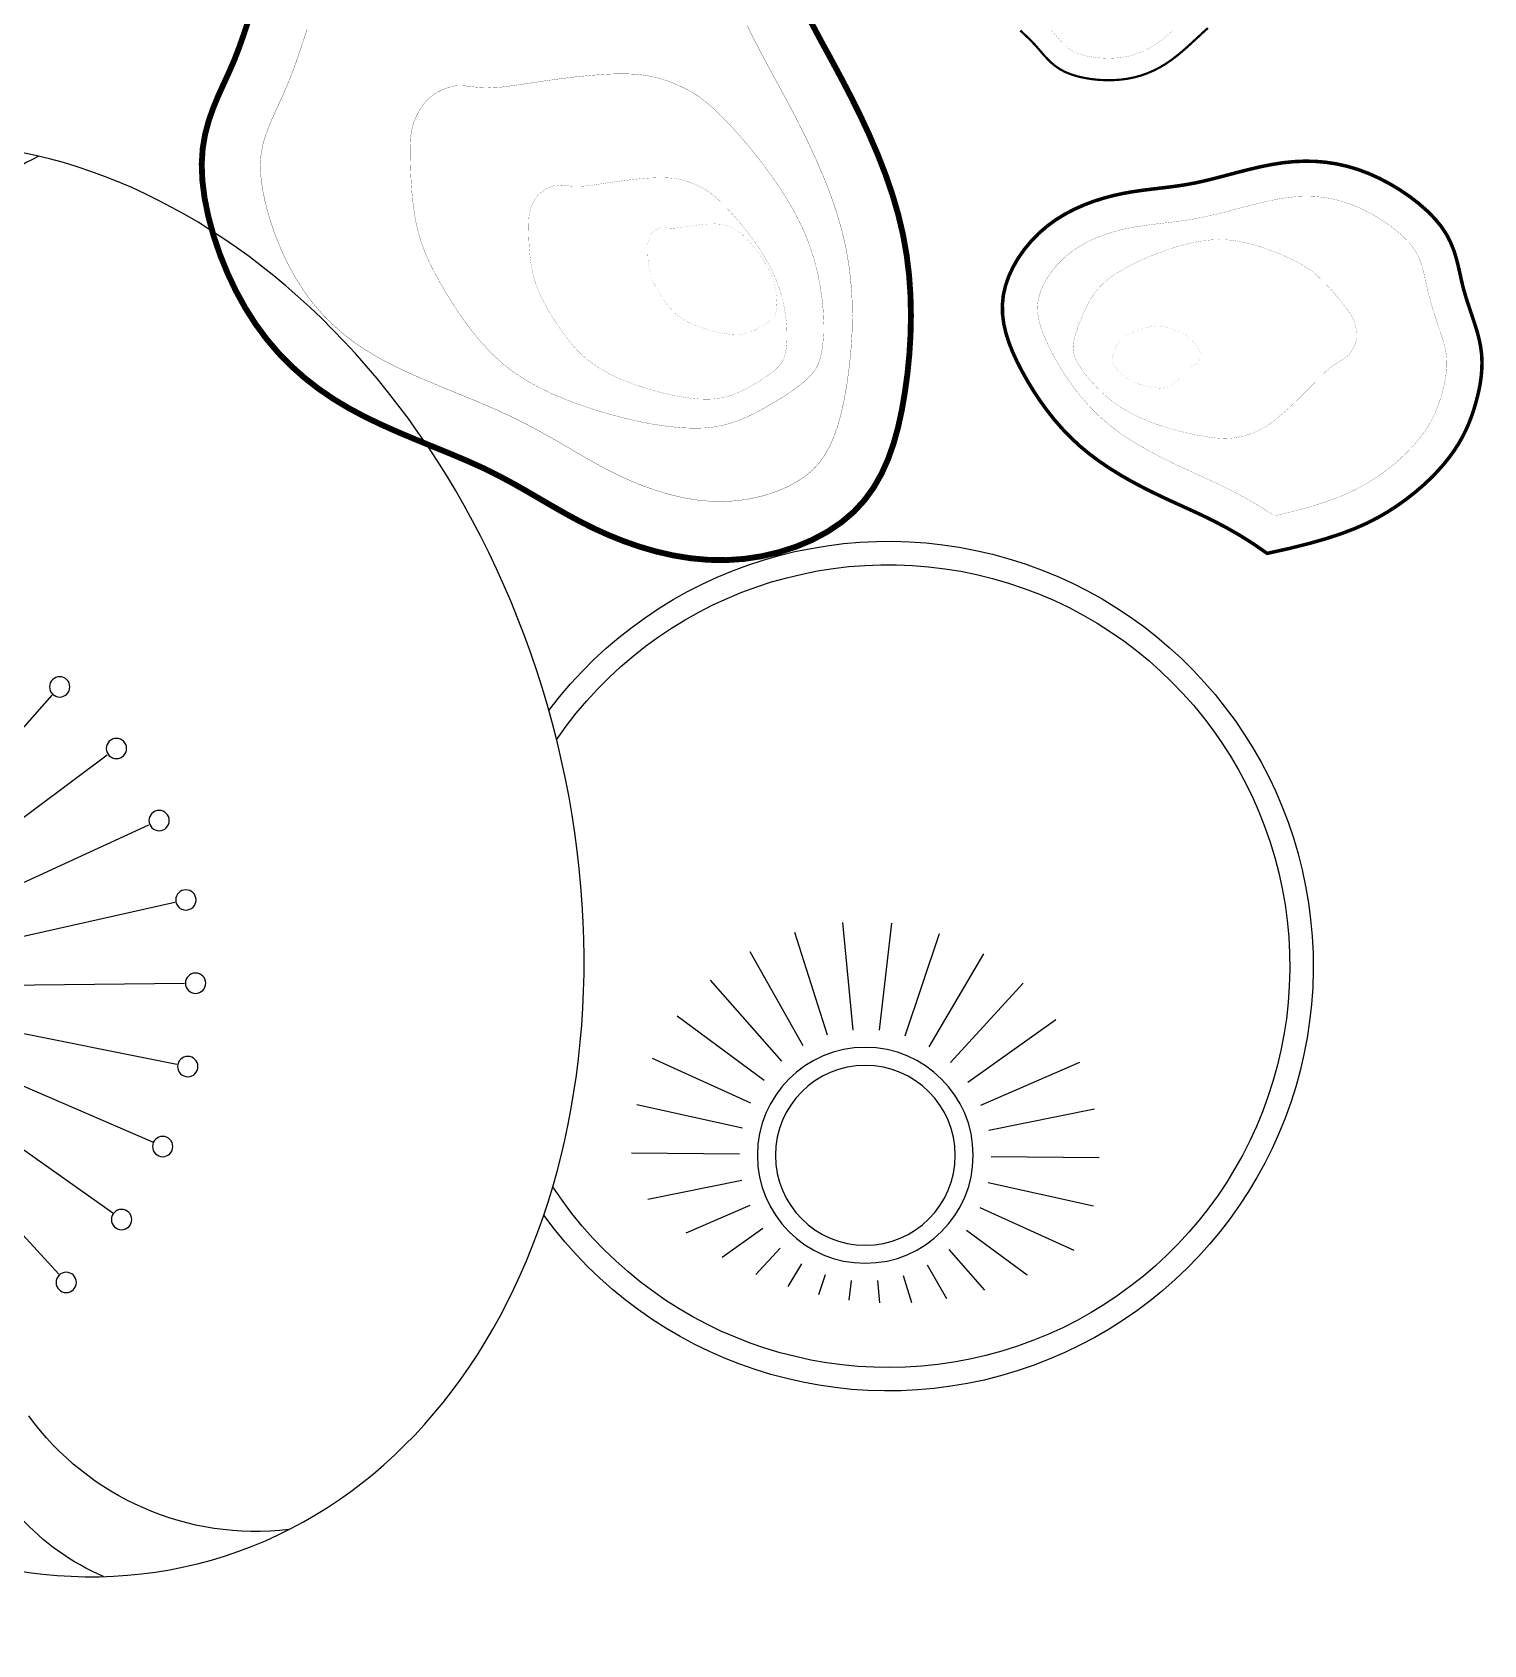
# Model space of a CAD drawing. Header units: feet. Extents: x 3576 to 8206, y -9151 to -6616.
# Drawn here: x 5039.77 to 5052.16, y -8160.61 to -8146.84 of the extents above; entities that cross this region are included whole.
import ezdxf

# ---------------------------------------------------------------- set-up
doc = ezdxf.new("R2010")
doc.units = ezdxf.units.FT
doc.layers.add('FURN', color=253, linetype='CONTINUOUS', lineweight=15)
doc.layers.add('FURNITURE', color=14, linetype='CONTINUOUS', lineweight=0)
doc.layers.add('TREE', color=90, linetype='CONTINUOUS')

# ---------------------------------------------------------------- blocks, each defined once
blk = doc.blocks.new('Pots')
at = {"layer": 'TREE', "color": 34}
for p, q in [((15.674, -0.461), (10.602, 5.306)), ((14.404, -1.839), (8.244, 2.748)), ((13.449, -3.45), (6.47, -0.244)), ((12.849, -5.224), (5.356, -3.54)), ((-24.727, -9.014), (-25.249, -4.435)), ((-23.603, -9.004), (-23.162, -4.417)), ((-25.824, -9.257), (-27.287, -4.887)), ((-22.501, -9.228), (-21.116, -4.833)), ((-26.846, -9.723), (-29.186, -5.753)), ((-21.471, -9.676), (-19.202, -5.665)), ((-20.556, -10.328), (-17.503, -6.877)), ((-27.75, -10.392), (-30.863, -6.995)), ((12.632, -7.085), (4.952, -6.995)), ((-28.494, -11.234), (-32.246, -8.558)), ((-19.796, -11.157), (-16.092, -8.415)), ((12.806, -8.95), (5.275, -10.459)), ((-19.226, -12.125), (-15.033, -10.213)), ((-29.048, -12.212), (-33.274, -10.375)), ((13.363, -10.738), (6.311, -13.78)), ((-29.386, -13.284), (-33.901, -12.366)), ((-18.869, -13.191), (-14.37, -12.193)), ((14.281, -12.371), (8.015, -16.812)), ((-29.493, -14.403), (-34.101, -14.444)), ((-18.742, -14.307), (-14.134, -14.266)), ((15.518, -13.778), (10.313, -19.425)), ((-29.366, -15.519), (-33.864, -16.517)), ((-18.849, -15.426), (-14.83, -16.243)), ((-19.187, -16.498), (-16.453, -17.686)), ((-29.009, -16.585), (-33.017, -18.412)), ((-28.438, -17.553), (-31.022, -19.466)), ((-19.74, -17.476), (-18.001, -18.717)), ((-27.679, -18.382), (-29.209, -20.112)), ((-20.485, -18.318), (-19.449, -19.448)), ((-26.764, -19.034), (-27.578, -20.474)), ((-21.388, -18.987), (-20.813, -19.963)), ((-25.733, -19.482), (-26.097, -20.636)), ((-24.632, -19.706), (-24.723, -20.65)), ((-23.508, -19.696), (-23.411, -20.543)), ((-22.411, -19.453), (-22.121, -20.318))]:
    blk.add_line(p, q, dxfattribs=at)
for centre, radius in [((10.278, 5.654), 0.434), ((7.855, 3.021), 0.434), ((6.032, -0.058), 0.434), ((4.889, -3.448), 0.434), ((4.476, -7.003), 0.434), ((-24.117, -14.355), 4.608), ((4.811, -10.565), 0.434), ((-24.117, -14.355), 3.84), ((5.88, -13.98), 0.434), ((7.635, -17.098), 0.434), ((10, -19.783), 0.434)]:
    blk.add_circle(centre, radius, dxfattribs=at)
for centre, radius, start, end in [((6.866, 19.129), 10.152, 10.79007, 64.84185), ((-25.097, -6.274), 18.145, 37.01226, 324.13563), ((-25.097, -6.274), 17.145, 34.33467, 326.66407), ((1.9, -18.429), 11.992, 263.24972, 323.96515), ((4.39, -22.945), 10.22, 293.12436, 342.48303)]:
    blk.add_arc(centre, radius, start, end, dxfattribs=at)
blk.add_ellipse((12.345, -1.743), major_axis=(8.551, 29.897), ratio=0.766228, dxfattribs=at)
blk = doc.blocks.new('Rocks')
at = {"layer": 'FURN', "color": 252, "linetype": 'Continuous'}
for points, const_width in [([(33.926, 25.67), (33.738, 26.08), (33.557, 26.493), (33.39, 26.909), (33.24, 27.329), (33.099, 27.751), (32.955, 28.174), (32.795, 28.597), (32.61, 29.019), (32.386, 29.437), (32.112, 29.85), (31.776, 30.258), (31.371, 30.658), (30.902, 31.046), (30.38, 31.416), (29.816, 31.764), (29.218, 32.084), (28.598, 32.372), (27.966, 32.623), (27.33, 32.831), (26.701, 32.992), (26.078, 33.108), (25.46, 33.179), (24.846, 33.207), (24.234, 33.193), (23.623, 33.138), (23.013, 33.045), (22.4, 32.914), (21.785, 32.748), (21.171, 32.554), (20.558, 32.34), (19.951, 32.115), (19.352, 31.887), (18.764, 31.663), (18.189, 31.453), (17.629, 31.263), (17.088, 31.101), (16.561, 30.961), (16.045, 30.836), (15.537, 30.72), (15.033, 30.605), (14.529, 30.485), (14.021, 30.352), (13.506, 30.201), (12.981, 30.023), (12.45, 29.818), (11.919, 29.582), (11.393, 29.316), (10.878, 29.016), (10.379, 28.681), (9.901, 28.309), (9.451, 27.899), (9.032, 27.451), (8.651, 26.968), (8.311, 26.458), (8.018, 25.928), (7.775, 25.382), (7.587, 24.828), (7.459, 24.272), (7.395, 23.72), (7.399, 23.178), (7.466, 22.644), (7.592, 22.117), (7.771, 21.597), (7.998, 21.079), (8.268, 20.564), (8.576, 20.049), (8.916, 19.533), (9.284, 19.014), (9.68, 18.497), (10.103, 17.985), (10.553, 17.483), (11.032, 16.994), (11.538, 16.523), (12.073, 16.075), (12.636, 15.653), (13.226, 15.261), (13.842, 14.897), (14.479, 14.559), (15.134, 14.245), (15.803, 13.953), (16.483, 13.679), (17.17, 13.422), (17.861, 13.179), (18.554, 12.946), (19.253, 12.715), (19.963, 12.472)], 0.2), ([(32.294, 24.434), (32.109, 24.834), (31.913, 25.262), (31.713, 25.719), (31.52, 26.2), (31.35, 26.675), (31.204, 27.111), (31.072, 27.499), (30.943, 27.841), (30.81, 28.142), (30.667, 28.41), (30.501, 28.659), (30.298, 28.907), (30.028, 29.173), (29.684, 29.457), (29.276, 29.747), (28.818, 30.029), (28.324, 30.294), (27.808, 30.534), (27.285, 30.741), (26.77, 30.91), (26.269, 31.038), (25.781, 31.129), (25.301, 31.184), (24.824, 31.206), (24.346, 31.195), (23.864, 31.152), (23.373, 31.077), (22.87, 30.969), (22.347, 30.828), (21.801, 30.656), (21.235, 30.458), (20.655, 30.243), (20.064, 30.018), (19.463, 29.789), (18.853, 29.566), (18.238, 29.358), (17.632, 29.176), (17.053, 29.022), (16.504, 28.889), (15.982, 28.77), (15.487, 28.657), (15.013, 28.544), (14.556, 28.425), (14.109, 28.293), (13.662, 28.142), (13.216, 27.97), (12.777, 27.775), (12.35, 27.558), (11.939, 27.319), (11.552, 27.059), (11.19, 26.778), (10.857, 26.475), (10.551, 26.146), (10.27, 25.792), (10.021, 25.418), (9.809, 25.035), (9.639, 24.652), (9.513, 24.281), (9.433, 23.932), (9.396, 23.612), (9.398, 23.31), (9.437, 23.003), (9.515, 22.676), (9.635, 22.325), (9.802, 21.947), (10.014, 21.542), (10.27, 21.113), (10.567, 20.662), (10.894, 20.201), (11.246, 19.742), (11.619, 19.29), (12.013, 18.851), (12.428, 18.427), (12.863, 18.023), (13.316, 17.643), (13.79, 17.288), (14.289, 16.956), (14.82, 16.642), (15.38, 16.345), (15.967, 16.064), (16.577, 15.797), (17.207, 15.543), (17.852, 15.302), (18.51, 15.071), (19.186, 14.844), (19.89, 14.61), (20.628, 14.359), (21.401, 14.078)], 0.01), ([(-3.885, 15.105), (-4.328, 14.457), (-4.703, 13.876), (-5.017, 13.352), (-5.277, 12.876), (-5.491, 12.439), (-5.664, 12.031), (-5.804, 11.642), (-5.919, 11.264), (-6.012, 10.888), (-6.088, 10.515), (-6.145, 10.148), (-6.185, 9.788), (-6.209, 9.438), (-6.216, 9.099), (-6.208, 8.774), (-6.185, 8.466), (-6.148, 8.175), (-6.098, 7.9), (-6.036, 7.64), (-5.963, 7.393), (-5.88, 7.157), (-5.788, 6.929), (-5.688, 6.709), (-5.581, 6.494), (-5.467, 6.282), (-5.347, 6.075), (-5.219, 5.874), (-5.08, 5.679), (-4.931, 5.491), (-4.77, 5.312), (-4.596, 5.142), (-4.407, 4.984), (-4.203, 4.836), (-3.986, 4.697), (-3.759, 4.565), (-3.525, 4.436), (-3.288, 4.309), (-3.05, 4.18), (-2.814, 4.048), (-2.584, 3.909), (-2.36, 3.762), (-2.14, 3.61), (-1.918, 3.46), (-1.689, 3.315), (-1.448, 3.18), (-1.189, 3.061), (-0.909, 2.961), (-0.601, 2.887), (-0.262, 2.842), (0.102, 2.826), (0.486, 2.837), (0.882, 2.874), (1.284, 2.936), (1.685, 3.022), (2.079, 3.131), (2.458, 3.26), (2.818, 3.41), (3.159, 3.58), (3.48, 3.769), (3.784, 3.978), (4.073, 4.205), (4.345, 4.452), (4.604, 4.717), (4.851, 5.001), (5.085, 5.303), (5.31, 5.618), (5.526, 5.941), (5.735, 6.268), (5.94, 6.594), (6.141, 6.914), (6.341, 7.222), (6.54, 7.515), (6.741, 7.789), (6.943, 8.046), (7.145, 8.292), (7.346, 8.531), (7.546, 8.768), (7.744, 9.008), (7.94, 9.255), (8.132, 9.514), (8.319, 9.788), (8.499, 10.079), (8.669, 10.383), (8.824, 10.701), (8.963, 11.031), (9.081, 11.371), (9.176, 11.722), (9.243, 12.081), (9.282, 12.447), (9.29, 12.816), (9.269, 13.183), (9.218, 13.543), (9.137, 13.892), (9.027, 14.226), (8.888, 14.538), (8.719, 14.826), (8.521, 15.084), (8.296, 15.316), (8.046, 15.522), (7.772, 15.707), (7.476, 15.873), (7.161, 16.022), (6.827, 16.158), (6.478, 16.282), (6.114, 16.398), (5.738, 16.503), (5.35, 16.595), (4.953, 16.673), (4.547, 16.735), (4.134, 16.777), (3.716, 16.799), (3.294, 16.798), (2.87, 16.772), (2.443, 16.724), (2.016, 16.656), (1.589, 16.57), (1.163, 16.469), (0.738, 16.354), (0.316, 16.229), (-0.103, 16.096), (-0.519, 15.957), (-0.937, 15.816), (-1.365, 15.675), (-1.809, 15.539), (-2.277, 15.411), (-2.774, 15.293), (-3.307, 15.19), (-3.885, 15.105)], 0.12), ([(-3.19, 13.994), (-3.328, 13.793), (-3.684, 13.242), (-3.976, 12.755), (-4.211, 12.325), (-4.399, 11.941), (-4.547, 11.592), (-4.665, 11.265), (-4.761, 10.945), (-4.842, 10.624), (-4.906, 10.304), (-4.956, 9.989), (-4.99, 9.681), (-5.01, 9.384), (-5.016, 9.101), (-5.009, 8.833), (-4.991, 8.585), (-4.962, 8.358), (-4.924, 8.147), (-4.876, 7.95), (-4.821, 7.763), (-4.757, 7.581), (-4.685, 7.403), (-4.604, 7.224), (-4.514, 7.044), (-4.419, 6.867), (-4.322, 6.7), (-4.223, 6.544), (-4.12, 6.399), (-4.015, 6.266), (-3.905, 6.144), (-3.791, 6.033), (-3.668, 5.93), (-3.527, 5.828), (-3.36, 5.721), (-3.167, 5.609), (-2.953, 5.491), (-2.719, 5.366), (-2.471, 5.231), (-2.21, 5.085), (-1.944, 4.924), (-1.691, 4.758), (-1.464, 4.602), (-1.26, 4.463), (-1.075, 4.346), (-0.903, 4.25), (-0.737, 4.173), (-0.567, 4.113), (-0.38, 4.068), (-0.155, 4.038), (0.112, 4.026), (0.412, 4.035), (0.734, 4.065), (1.066, 4.117), (1.4, 4.188), (1.725, 4.278), (2.033, 4.383), (2.319, 4.502), (2.586, 4.635), (2.836, 4.782), (3.072, 4.944), (3.297, 5.122), (3.513, 5.317), (3.721, 5.53), (3.923, 5.763), (4.123, 6.02), (4.322, 6.3), (4.522, 6.598), (4.722, 6.911), (4.924, 7.233), (5.129, 7.559), (5.341, 7.886), (5.56, 8.208), (5.785, 8.514), (6.007, 8.797), (6.222, 9.059), (6.429, 9.305), (6.625, 9.538), (6.811, 9.763), (6.987, 9.985), (7.154, 10.21), (7.314, 10.443), (7.465, 10.687), (7.605, 10.939), (7.731, 11.197), (7.842, 11.46), (7.934, 11.725), (8.005, 11.99), (8.055, 12.255), (8.083, 12.523), (8.09, 12.795), (8.074, 13.064), (8.037, 13.324), (7.981, 13.568), (7.907, 13.792), (7.819, 13.988), (7.721, 14.155), (7.611, 14.299), (7.482, 14.432), (7.326, 14.56), (7.142, 14.685), (6.925, 14.806), (6.678, 14.923), (6.4, 15.036), (6.095, 15.145), (5.771, 15.248), (5.437, 15.341), (5.095, 15.423), (4.748, 15.491), (4.396, 15.544), (4.042, 15.58), (3.687, 15.599), (3.332, 15.598), (2.973, 15.576), (2.605, 15.535), (2.229, 15.475), (1.846, 15.398), (1.458, 15.305), (1.065, 15.199), (0.668, 15.082), (0.269, 14.955), (-0.136, 14.819), (-0.558, 14.677), (-1.002, 14.531), (-1.474, 14.387), (-1.979, 14.248), (-2.522, 14.119), (-3.106, 14.007)], 0.006), ([(14.476, 7.821), (14.308, 7.821), (14.139, 7.822), (13.97, 7.826), (13.802, 7.835), (13.636, 7.85), (13.47, 7.868), (13.303, 7.886), (13.134, 7.898), (12.961, 7.902), (12.784, 7.891), (12.6, 7.863), (12.408, 7.814), (12.208, 7.739), (12.002, 7.64), (11.794, 7.521), (11.587, 7.384), (11.383, 7.231), (11.188, 7.066), (11.003, 6.89), (10.832, 6.707), (10.677, 6.518), (10.54, 6.325), (10.418, 6.126), (10.312, 5.921), (10.22, 5.711), (10.142, 5.494), (10.078, 5.272), (10.026, 5.043), (9.985, 4.807), (9.954, 4.568), (9.93, 4.326), (9.911, 4.084), (9.894, 3.844), (9.878, 3.608), (9.858, 3.379)], 0.075), ([(13.748, 7.086), (13.56, 7.104), (13.389, 7.123), (13.236, 7.139), (13.099, 7.149), (12.976, 7.151), (12.862, 7.145), (12.751, 7.128), (12.634, 7.098), (12.502, 7.048), (12.351, 6.976), (12.188, 6.882), (12.019, 6.771), (11.851, 6.645), (11.688, 6.507), (11.535, 6.362), (11.397, 6.213), (11.274, 6.063), (11.166, 5.911), (11.072, 5.757), (10.989, 5.598), (10.917, 5.434), (10.856, 5.263), (10.804, 5.084), (10.761, 4.896), (10.727, 4.696), (10.699, 4.483), (10.677, 4.259)], 0.00375)]:
    blk.add_lwpolyline(points, dxfattribs=dict(at, const_width=const_width))
for points, const_width in [([(27.322, 22.444), (27.387, 22.547), (27.44, 22.643), (27.493, 22.756), (27.543, 22.88), (27.584, 23.006), (27.615, 23.128), (27.636, 23.24), (27.647, 23.34), (27.65, 23.439), (27.644, 23.553), (27.63, 23.68), (27.605, 23.816), (27.57, 23.955), (27.527, 24.091), (27.479, 24.22), (27.427, 24.335), (27.374, 24.437), (27.315, 24.534), (27.246, 24.636), (27.159, 24.75), (27.051, 24.88), (26.916, 25.032), (26.751, 25.206), (26.559, 25.402), (26.348, 25.611), (26.132, 25.819), (25.913, 26.022), (25.693, 26.217), (25.474, 26.402), (25.257, 26.574), (25.046, 26.73), (24.842, 26.868), (24.641, 26.992), (24.433, 27.108), (24.211, 27.219), (23.969, 27.327), (23.702, 27.435), (23.407, 27.542), (23.079, 27.65), (22.717, 27.759), (22.331, 27.864), (21.933, 27.962), (21.531, 28.047), (21.127, 28.118), (20.728, 28.172), (20.338, 28.206), (19.961, 28.22), (19.601, 28.212), (19.245, 28.182), (18.878, 28.128), (18.495, 28.048), (18.094, 27.943), (17.675, 27.81), (17.235, 27.65), (16.776, 27.461), (16.299, 27.244), (15.812, 27.004), (15.328, 26.746), (14.86, 26.475), (14.415, 26.194), (14.005, 25.909), (13.639, 25.626), (13.326, 25.355), (13.073, 25.104), (12.868, 24.868), (12.694, 24.63), (12.539, 24.38), (12.397, 24.113), (12.266, 23.822), (12.142, 23.501), (12.025, 23.149), (11.912, 22.77), (11.813, 22.392), (11.736, 22.047), (11.685, 21.746), (11.659, 21.491), (11.655, 21.282), (11.667, 21.116), (11.691, 20.983), (11.728, 20.86), (11.796, 20.706), (11.914, 20.498), (12.086, 20.249), (12.308, 19.973), (12.572, 19.685), (12.87, 19.396), (13.192, 19.115), (13.526, 18.85), (13.861, 18.609), (14.196, 18.394), (14.531, 18.2), (14.873, 18.024), (15.226, 17.865), (15.594, 17.72), (15.982, 17.586), (16.395, 17.464), (16.835, 17.352), (17.297, 17.251), (17.772, 17.163), (18.248, 17.088), (18.715, 17.028), (19.163, 16.983), (19.581, 16.952), (19.957, 16.934), (20.279, 16.93), (20.549, 16.937), (20.774, 16.953), (20.966, 16.975), (21.138, 17.004), (21.306, 17.042), (21.483, 17.09), (21.679, 17.152), (21.883, 17.225), (22.08, 17.304), (22.27, 17.392), (22.46, 17.492), (22.654, 17.607), (22.858, 17.745), (23.074, 17.909), (23.309, 18.11), (23.574, 18.361), (23.867, 18.662), (24.172, 18.996), (24.478, 19.346), (24.772, 19.696), (25.047, 20.033), (25.296, 20.344), (25.511, 20.617), (25.69, 20.844), (25.843, 21.036), (25.99, 21.216), (26.159, 21.41), (26.366, 21.624), (26.592, 21.826), (26.781, 21.974), (26.906, 22.066), (26.988, 22.127), (27.051, 22.175), (27.106, 22.22), (27.158, 22.266), (27.208, 22.313), (27.254, 22.363)], 0.008), ([(22.456, 22.534), (22.497, 22.599), (22.53, 22.659), (22.563, 22.73), (22.594, 22.806), (22.619, 22.885), (22.639, 22.962), (22.652, 23.032), (22.659, 23.094), (22.661, 23.156), (22.657, 23.228), (22.648, 23.307), (22.632, 23.392), (22.611, 23.479), (22.584, 23.564), (22.554, 23.644), (22.521, 23.716), (22.488, 23.78), (22.451, 23.84), (22.408, 23.904), (22.354, 23.975), (22.286, 24.057), (22.202, 24.152), (22.099, 24.261), (21.979, 24.383), (21.847, 24.514), (21.712, 24.644), (21.575, 24.771), (21.438, 24.893), (21.3, 25.008), (21.165, 25.116), (21.033, 25.213), (20.906, 25.299), (20.78, 25.377), (20.65, 25.449), (20.511, 25.519), (20.36, 25.586), (20.193, 25.654), (20.009, 25.721), (19.804, 25.788), (19.578, 25.856), (19.336, 25.922), (19.088, 25.983), (18.836, 26.036), (18.584, 26.081), (18.335, 26.114), (18.091, 26.136), (17.855, 26.144), (17.63, 26.139), (17.407, 26.12), (17.178, 26.087), (16.939, 26.037), (16.688, 25.971), (16.426, 25.888), (16.152, 25.788), (15.865, 25.67), (15.566, 25.535), (15.262, 25.385), (14.96, 25.223), (14.667, 25.053), (14.389, 24.878), (14.133, 24.7), (13.904, 24.523), (13.708, 24.354), (13.55, 24.197), (13.422, 24.049), (13.313, 23.9), (13.216, 23.745), (13.128, 23.578), (13.046, 23.395), (12.968, 23.195), (12.895, 22.975), (12.825, 22.738), (12.763, 22.502), (12.715, 22.286), (12.683, 22.098), (12.666, 21.938), (12.664, 21.808), (12.671, 21.704), (12.686, 21.621), (12.709, 21.544), (12.752, 21.448), (12.826, 21.318), (12.933, 21.162), (13.072, 20.99), (13.237, 20.81), (13.423, 20.629), (13.624, 20.453), (13.833, 20.288), (14.043, 20.138), (14.252, 20.003), (14.462, 19.882), (14.675, 19.772), (14.896, 19.672), (15.126, 19.582), (15.368, 19.498), (15.626, 19.422), (15.901, 19.352), (16.19, 19.289), (16.487, 19.234), (16.784, 19.187), (17.076, 19.149), (17.356, 19.121), (17.618, 19.101), (17.853, 19.091), (18.054, 19.088), (18.223, 19.093), (18.363, 19.102), (18.483, 19.116), (18.591, 19.135), (18.696, 19.158), (18.807, 19.188), (18.929, 19.227), (19.057, 19.272), (19.179, 19.322), (19.298, 19.377), (19.417, 19.439), (19.538, 19.511), (19.666, 19.597), (19.801, 19.7), (19.948, 19.826), (20.113, 19.983), (20.296, 20.17), (20.487, 20.379), (20.678, 20.598), (20.862, 20.817), (21.034, 21.028), (21.189, 21.222), (21.324, 21.392), (21.436, 21.534), (21.531, 21.654), (21.623, 21.767), (21.729, 21.888), (21.858, 22.021), (21.999, 22.148), (22.118, 22.241), (22.196, 22.298), (22.247, 22.336), (22.286, 22.366), (22.321, 22.394), (22.353, 22.423), (22.384, 22.452), (22.413, 22.484)], 0.005), ([(18.833, 21.125), (18.853, 21.157), (18.87, 21.187), (18.886, 21.222), (18.902, 21.261), (18.915, 21.3), (18.924, 21.338), (18.931, 21.374), (18.934, 21.405), (18.935, 21.436), (18.933, 21.471), (18.929, 21.511), (18.921, 21.553), (18.91, 21.597), (18.897, 21.639), (18.882, 21.679), (18.865, 21.715), (18.849, 21.747), (18.831, 21.778), (18.809, 21.81), (18.782, 21.845), (18.748, 21.886), (18.706, 21.933), (18.654, 21.988), (18.594, 22.049), (18.528, 22.114), (18.461, 22.179), (18.393, 22.243), (18.324, 22.304), (18.255, 22.362), (18.187, 22.415), (18.121, 22.464), (18.058, 22.507), (17.995, 22.546), (17.93, 22.582), (17.86, 22.617), (17.785, 22.651), (17.702, 22.684), (17.609, 22.718), (17.507, 22.752), (17.394, 22.785), (17.273, 22.818), (17.149, 22.849), (17.023, 22.876), (16.897, 22.898), (16.772, 22.915), (16.65, 22.925), (16.533, 22.93), (16.42, 22.927), (16.309, 22.918), (16.194, 22.901), (16.074, 22.876), (15.949, 22.843), (15.818, 22.802), (15.681, 22.751), (15.537, 22.692), (15.388, 22.625), (15.236, 22.55), (15.085, 22.469), (14.938, 22.384), (14.799, 22.296), (14.671, 22.207), (14.557, 22.119), (14.459, 22.034), (14.38, 21.956), (14.316, 21.882), (14.261, 21.808), (14.213, 21.73), (14.169, 21.646), (14.128, 21.555), (14.089, 21.455), (14.052, 21.345), (14.017, 21.226), (13.986, 21.108), (13.962, 21.001), (13.946, 20.907), (13.938, 20.827), (13.937, 20.761), (13.94, 20.71), (13.948, 20.668), (13.96, 20.63), (13.981, 20.581), (14.018, 20.517), (14.071, 20.439), (14.141, 20.352), (14.223, 20.262), (14.317, 20.172), (14.417, 20.084), (14.521, 20.001), (14.626, 19.926), (14.731, 19.859), (14.836, 19.798), (14.942, 19.744), (15.053, 19.694), (15.168, 19.648), (15.289, 19.607), (15.418, 19.568), (15.556, 19.533), (15.7, 19.502), (15.848, 19.474), (15.997, 19.451), (16.143, 19.432), (16.283, 19.418), (16.414, 19.408), (16.531, 19.403), (16.632, 19.402), (16.716, 19.404), (16.787, 19.409), (16.847, 19.416), (16.9, 19.425), (16.953, 19.436), (17.008, 19.451), (17.069, 19.471), (17.133, 19.494), (17.195, 19.518), (17.254, 19.546), (17.313, 19.577), (17.374, 19.613), (17.438, 19.656), (17.505, 19.708), (17.579, 19.77), (17.662, 19.849), (17.753, 19.943), (17.848, 20.047), (17.944, 20.156), (18.036, 20.266), (18.122, 20.371), (18.199, 20.468), (18.267, 20.554), (18.323, 20.625), (18.37, 20.685), (18.417, 20.741), (18.469, 20.801), (18.534, 20.868), (18.605, 20.931), (18.664, 20.978), (18.703, 21.007), (18.728, 21.025), (18.748, 21.04), (18.765, 21.055), (18.782, 21.069), (18.797, 21.084), (18.812, 21.099)], 0.0025), ([(-1.289, 8.24), (-1.283, 8.166), (-1.274, 8.101), (-1.258, 8.028), (-1.238, 7.951), (-1.212, 7.876), (-1.183, 7.806), (-1.152, 7.745), (-1.121, 7.693), (-1.087, 7.644), (-1.043, 7.592), (-0.99, 7.536), (-0.929, 7.48), (-0.862, 7.426), (-0.793, 7.376), (-0.723, 7.332), (-0.656, 7.296), (-0.594, 7.266), (-0.531, 7.241), (-0.461, 7.217), (-0.379, 7.194), (-0.279, 7.17), (-0.16, 7.147), (-0.018, 7.123), (0.145, 7.098), (0.321, 7.074), (0.5, 7.052), (0.678, 7.034), (0.854, 7.02), (1.026, 7.011), (1.192, 7.007), (1.349, 7.008), (1.497, 7.016), (1.638, 7.029), (1.78, 7.049), (1.926, 7.076), (2.081, 7.111), (2.248, 7.156), (2.428, 7.211), (2.624, 7.278), (2.837, 7.357), (3.06, 7.446), (3.286, 7.542), (3.509, 7.647), (3.728, 7.759), (3.939, 7.877), (4.138, 8.002), (4.324, 8.131), (4.493, 8.265), (4.653, 8.408), (4.809, 8.566), (4.964, 8.743), (5.118, 8.938), (5.271, 9.153), (5.424, 9.389), (5.575, 9.645), (5.726, 9.921), (5.873, 10.212), (6.011, 10.51), (6.137, 10.81), (6.249, 11.105), (6.342, 11.39), (6.416, 11.657), (6.468, 11.9), (6.499, 12.112), (6.511, 12.299), (6.509, 12.476), (6.493, 12.651), (6.464, 12.831), (6.422, 13.018), (6.365, 13.216), (6.295, 13.427), (6.211, 13.649), (6.122, 13.866), (6.035, 14.059), (5.95, 14.222), (5.871, 14.354), (5.797, 14.455), (5.732, 14.531), (5.672, 14.586), (5.61, 14.631), (5.522, 14.68), (5.39, 14.737), (5.218, 14.795), (5.012, 14.846), (4.781, 14.889), (4.534, 14.92), (4.278, 14.938), (4.023, 14.945), (3.775, 14.939), (3.537, 14.921), (3.306, 14.893), (3.079, 14.853), (2.852, 14.802), (2.623, 14.739), (2.389, 14.663), (2.147, 14.572), (1.896, 14.467), (1.638, 14.348), (1.379, 14.219), (1.124, 14.083), (0.878, 13.943), (0.647, 13.803), (0.436, 13.667), (0.249, 13.539), (0.094, 13.425), (-0.033, 13.324), (-0.136, 13.236), (-0.219, 13.155), (-0.291, 13.079), (-0.358, 13.001), (-0.426, 12.914), (-0.497, 12.813), (-0.569, 12.705), (-0.634, 12.595), (-0.694, 12.485), (-0.749, 12.368), (-0.8, 12.243), (-0.848, 12.104), (-0.892, 11.946), (-0.932, 11.765), (-0.968, 11.549), (-1, 11.3), (-1.026, 11.03), (-1.045, 10.751), (-1.06, 10.477), (-1.07, 10.216), (-1.077, 9.978), (-1.081, 9.769), (-1.085, 9.596), (-1.089, 9.449), (-1.095, 9.309), (-1.105, 9.155), (-1.127, 8.978), (-1.163, 8.8), (-1.2, 8.66), (-1.226, 8.571), (-1.244, 8.512), (-1.257, 8.467), (-1.267, 8.425), (-1.275, 8.384), (-1.282, 8.344), (-1.286, 8.303)], 0.0048), ([(2.302, 11.938), (2.303, 11.915), (2.306, 11.895), (2.311, 11.872), (2.318, 11.848), (2.326, 11.824), (2.335, 11.802), (2.344, 11.783), (2.354, 11.767), (2.365, 11.752), (2.378, 11.736), (2.395, 11.718), (2.414, 11.701), (2.435, 11.684), (2.457, 11.668), (2.479, 11.655), (2.499, 11.643), (2.519, 11.634), (2.538, 11.626), (2.56, 11.618), (2.586, 11.611), (2.617, 11.604), (2.654, 11.596), (2.699, 11.589), (2.75, 11.581), (2.805, 11.574), (2.861, 11.567), (2.916, 11.561), (2.971, 11.557), (3.025, 11.554), (3.077, 11.553), (3.126, 11.553), (3.172, 11.556), (3.216, 11.56), (3.261, 11.566), (3.306, 11.574), (3.355, 11.585), (3.407, 11.599), (3.463, 11.617), (3.525, 11.638), (3.591, 11.662), (3.661, 11.69), (3.731, 11.72), (3.801, 11.753), (3.869, 11.788), (3.935, 11.825), (3.998, 11.864), (4.056, 11.904), (4.109, 11.946), (4.159, 11.991), (4.207, 12.04), (4.256, 12.095), (4.304, 12.156), (4.352, 12.224), (4.399, 12.297), (4.447, 12.377), (4.494, 12.463), (4.54, 12.554), (4.583, 12.648), (4.622, 12.741), (4.657, 12.833), (4.686, 12.922), (4.709, 13.006), (4.726, 13.082), (4.735, 13.148), (4.739, 13.207), (4.738, 13.262), (4.733, 13.317), (4.724, 13.373), (4.711, 13.431), (4.694, 13.493), (4.671, 13.559), (4.645, 13.629), (4.618, 13.696), (4.59, 13.757), (4.564, 13.807), (4.539, 13.849), (4.516, 13.88), (4.496, 13.904), (4.477, 13.921), (4.458, 13.935), (4.43, 13.951), (4.389, 13.969), (4.335, 13.986), (4.271, 14.003), (4.199, 14.016), (4.121, 14.026), (4.041, 14.031), (3.961, 14.033), (3.884, 14.031), (3.81, 14.026), (3.738, 14.017), (3.667, 14.005), (3.596, 13.989), (3.524, 13.969), (3.451, 13.945), (3.376, 13.917), (3.297, 13.884), (3.216, 13.847), (3.135, 13.807), (3.056, 13.764), (2.979, 13.72), (2.907, 13.677), (2.841, 13.634), (2.782, 13.594), (2.734, 13.558), (2.694, 13.527), (2.662, 13.499), (2.636, 13.474), (2.613, 13.45), (2.593, 13.426), (2.571, 13.399), (2.549, 13.367), (2.527, 13.333), (2.506, 13.299), (2.488, 13.265), (2.47, 13.228), (2.454, 13.189), (2.44, 13.146), (2.426, 13.096), (2.413, 13.04), (2.402, 12.972), (2.392, 12.894), (2.384, 12.81), (2.378, 12.723), (2.373, 12.637), (2.37, 12.556), (2.368, 12.481), (2.366, 12.416), (2.365, 12.362), (2.364, 12.316), (2.362, 12.272), (2.359, 12.224), (2.352, 12.169), (2.341, 12.113), (2.33, 12.069), (2.321, 12.042), (2.316, 12.023), (2.312, 12.009), (2.309, 11.996), (2.306, 11.983), (2.304, 11.971), (2.303, 11.958)], 0.0015)]:
    blk.add_lwpolyline(points, close=True, dxfattribs=dict(at, const_width=const_width))

msp = doc.modelspace()

# ---------------------------------------------------------------- block references
at = {"layer": 'FURNITURE', "xscale": 0.2500000000075512, "yscale": 0.2500000000075512, "zscale": 0.2500000000075512, "rotation": 136.8985900084543}
msp.add_blockref('Rocks', (5052.1844, -8147.8713), dxfattribs=at)
at = {"layer": 'FURNITURE', "xscale": -0.2000000000116415, "yscale": 0.1999999999998181, "zscale": 0.2}
msp.add_blockref('Pots', (5042.0582, -8153.563), dxfattribs=at)

doc.saveas('drawing.dxf')
